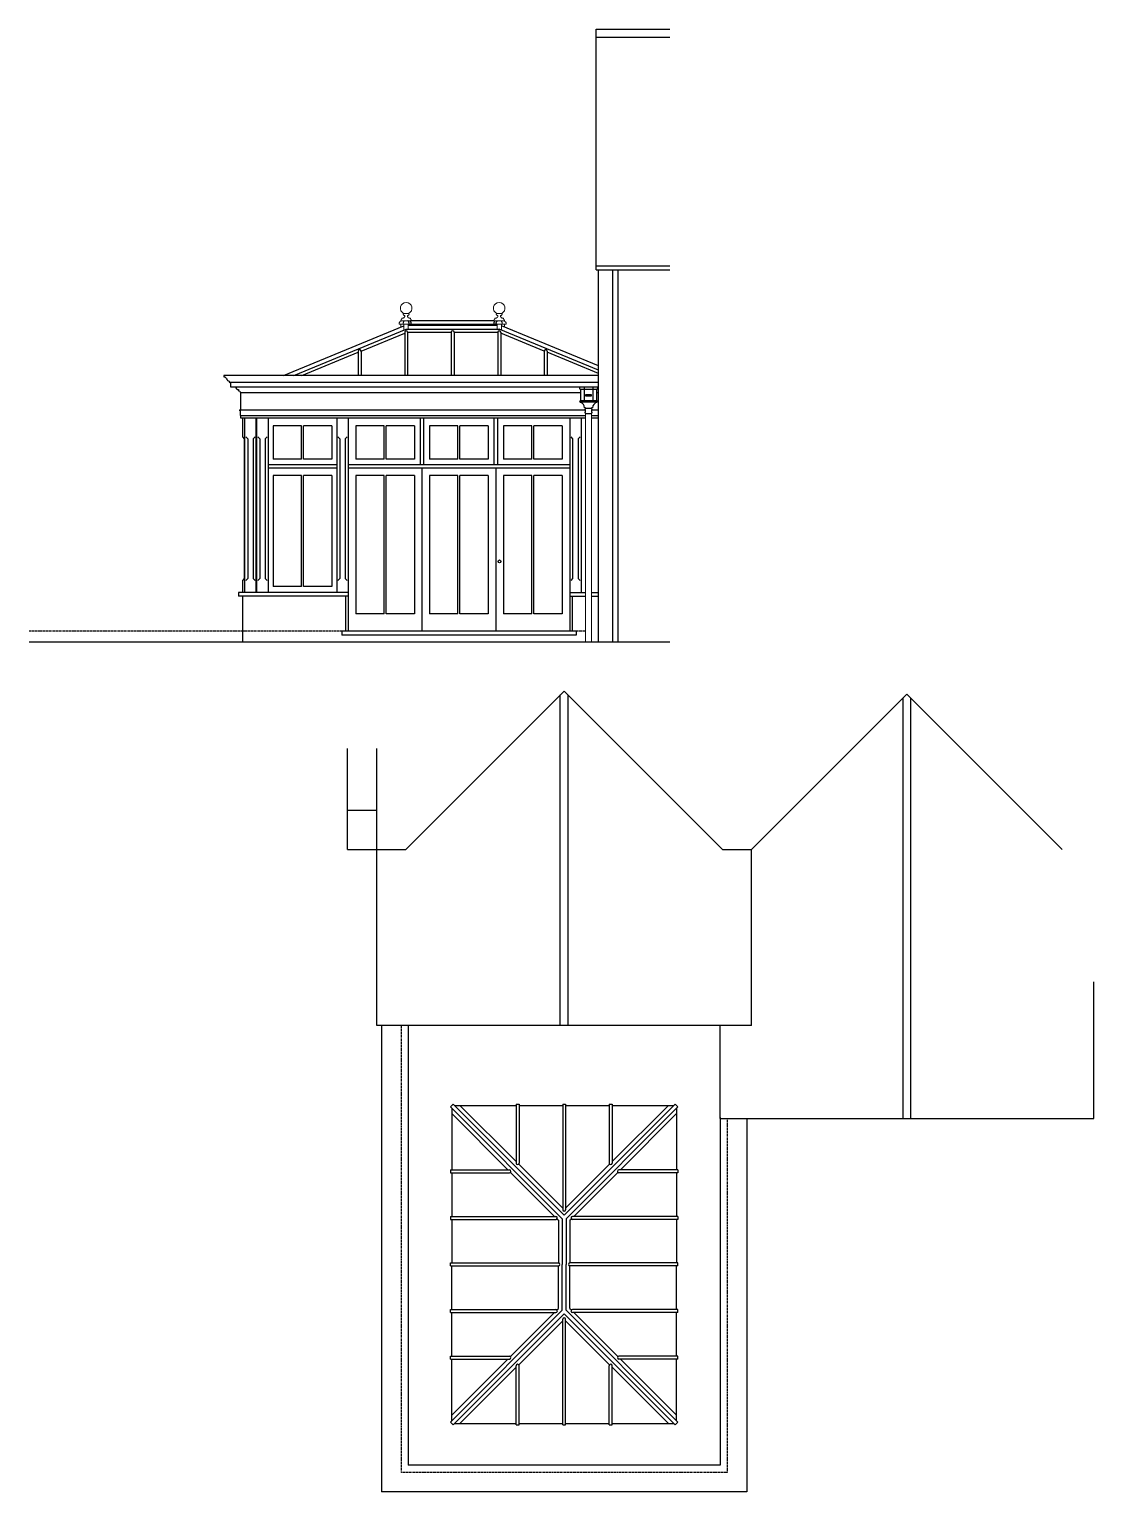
# Model space of a CAD drawing. Header units: millimetres. Extents: x -38686 to 870903, y -23218 to 232707.
# Drawn here: x 51968 to 65696, y -21751 to -2898 of the extents above; entities that cross this region are included whole.
import ezdxf

# ---------------------------------------------------------------- set-up
doc = ezdxf.new("R2010")
doc.units = ezdxf.units.MM
doc.header["$LTSCALE"] = 10
doc.linetypes.add('DASHED', pattern=[19.05, 12.7, -6.35])
for name, color, linetype in [('18 - Ladder Beam', 6, 'Continuous'), ('40 - Detail Outline', 142, 'Continuous'), ('Map', 7, 'Continuous'), ('Orangery', 251, 'Continuous'), ('PDF6_Geometry', 7, 'Continuous')]:
    doc.layers.add(name, color=color, linetype=linetype)

msp = doc.modelspace()

# ---------------------------------------------------------------- linework, layer by layer
at = {"color": 143, "linetype": 'Continuous', "lineweight": 5, "ltscale": 10, "true_color": 0x7aafdf, "transparency": 33554687}
for p, q in [((56795.694, -6562.071), (56860.694, -6562.071)), ((58060.694, -6562.071), (57995.694, -6562.071))]:
    msp.add_line(p, q, dxfattribs=at)
at = {"color": 143, "true_color": 0x7aafdf}
for p, q in [((59065.411, -7506.732), (59065.411, -7529.532)), ((59123.174, -7506.732), (59123.174, -7706.732)), ((59237.647, -7506.732), (59237.647, -7706.732)), ((59295.411, -7506.732), (59295.411, -7529.532)), ((59076.411, -7541.532), (59073.411, -7541.532)), ((59284.411, -7541.532), (59076.411, -7541.532)), ((59076.411, -7541.532), (59076.411, -7686.732)), ((59284.411, -7686.732), (59076.411, -7686.732)), ((59284.411, -7706.732), (59076.411, -7706.732)), ((59284.411, -7541.532), (59284.411, -7686.732)), ((59287.411, -7541.532), (59284.411, -7541.532)), ((59142.311, -7776.732), (59130.411, -7776.732)), ((59230.411, -7776.732), (59218.511, -7776.732))]:
    msp.add_line(p, q, dxfattribs=at)
for points in [[(59223.661, -7796.232), (59223.661, -7787.232, 0.414213562), (59223.161, -7786.732), (59137.661, -7786.732, 0.414213562), (59137.161, -7787.232), (59137.161, -7796.232)], [(59137.161, -7842.732), (59137.161, -7851.732, 0.414213562), (59137.661, -7852.232), (59223.161, -7852.232, 0.414213562), (59223.661, -7851.732), (59223.661, -7842.732)]]:
    msp.add_lwpolyline(points, format="xyb", dxfattribs=at)
for points in [[(59137.161, -7806.232), (59137.161, -7832.732)], [(59142.311, -7786.732), (59142.311, -7776.732)], [(59218.511, -7776.732), (59218.511, -7786.732)], [(59223.661, -7832.732), (59223.661, -7806.232)]]:
    msp.add_lwpolyline(points, dxfattribs=at)
for centre, radius, start, end in [((59057.946, -7543.175), 15.552, 6.0652185, 61.3149165), ((59302.875, -7543.175), 15.552, 118.6850835, 173.9347815), ((59070.689, -7697.185), 5.297, 81.0991638, 175.0933338), ((59070.689, -7696.279), 5.297, 184.9066662, 278.9008362), ((59076.842, -7692.049), 5.335, 94.6394243, 178.9497316), ((59076.842, -7701.414), 5.335, 181.0502684, 265.3605757), ((59047.981, -7784.492), 82.794, 5.3780282, 69.9172131), ((59312.84, -7784.492), 82.794, 110.0827869, 174.6219718), ((59283.979, -7692.049), 5.335, 1.0502684, 85.3605757), ((59283.979, -7701.414), 5.335, 274.6394243, 358.9497316), ((59290.133, -7697.185), 5.297, 4.9066662, 98.9008362), ((59290.133, -7696.279), 5.297, 261.0991638, 355.0933338), ((59137.161, -7801.232), 5, 90, 270), ((59137.161, -7837.732), 5, 90, 270), ((59223.661, -7801.232), 5, 270, 90), ((59223.661, -7837.732), 5, 270, 90)]:
    msp.add_arc(centre, radius, start, end, dxfattribs=at)
at = {"layer": '18 - Ladder Beam', "color": 143, "ltscale": 20, "true_color": 0x7aafdf}
msp.add_lwpolyline([(59216.411, -7630.274), (59144.411, -7630.274), (59144.411, -7608.274), (59216.411, -7608.274)], close=True, dxfattribs=at)
at = {"layer": '40 - Detail Outline', "color": 143, "linetype": 'Continuous', "lineweight": 5, "true_color": 0x7aafdf, "transparency": 33554687}
for p, q in [((56760.694, -6699.071), (56760.694, -6736.962)), ((56800.235, -6699.071), (56800.235, -6774.703)), ((56856.153, -6699.071), (56856.153, -6763.129)), ((58000.235, -6699.071), (58000.235, -6763.129)), ((58056.153, -6699.071), (58056.153, -6774.703)), ((58095.694, -6699.071), (58095.694, -6736.962))]:
    msp.add_line(p, q, dxfattribs=at)
at = {"layer": '40 - Detail Outline', "color": 143, "linetype": 'Continuous', "lineweight": 5, "ltscale": 10, "true_color": 0x7aafdf, "transparency": 33554687}
msp.add_line((56888.772, -6699.067), (57949.444, -6699.071), dxfattribs=at)
at = {"layer": '40 - Detail Outline', "color": 143, "ltscale": 10, "true_color": 0x7aafdf}
for p, q in [((57964.694, -6655.071), (56891.694, -6655.071)), ((54547.194, -7448.732), (59308.194, -7448.732)), ((54562.194, -7506.732), (59308.194, -7506.732)), ((54688.194, -7581.732), (59076.411, -7581.732)), ((59284.411, -7581.732), (59308.194, -7581.732))]:
    msp.add_line(p, q, dxfattribs=at)
at = {"layer": '40 - Detail Outline', "color": 143, "lineweight": 5, "ltscale": 10, "true_color": 0x7aafdf}
for p, q in [((59142.311, -7852.232), (59142.311, -10797.732)), ((59218.511, -7852.232), (59218.511, -10797.732))]:
    msp.add_line(p, q, dxfattribs=at)
at = {"layer": '40 - Detail Outline', "color": 143, "linetype": 'Continuous', "lineweight": 5, "ltscale": 10, "true_color": 0x7aafdf, "transparency": 33554687}
for points in [[(56764.694, -6655.071, -0.414213562), (56760.694, -6651.071, -0.322092217), (56772.194, -6635.071), (56772.194, -6624.071, 0.000000105), (56772.194, -6624.071, 0.067458989), (56787.712, -6621.968, 0.079812445), (56799.771, -6616.456, 0.107118114), (56808.528, -6607.414, 0.139887381), (56811.194, -6598.071, 0.000001589), (56811.194, -6598.071, 0.120011217), (56809.93, -6592.88, 0.104956733), (56806.068, -6588.172, 0.088922687), (56800.554, -6585.178, 0.080166898), (56793.694, -6584.071), (56793.694, -6576.071), (56788.656, -6576.071), (56788.157, -6575.602, -0.292778523), (56795.694, -6562.071, -0.797723237), (56828.194, -6419.479, -0.797723237), (56860.694, -6562.071, -0.292778523), (56868.231, -6575.602), (56867.732, -6576.071), (56862.694, -6576.071), (56862.694, -6584.071, 0.080166898), (56855.834, -6585.178, 0.088922687), (56850.32, -6588.172, 0.104956733), (56846.458, -6592.88, 0.120011217), (56845.194, -6598.071, 0.000001589), (56845.194, -6598.071, 0.139887381), (56847.86, -6607.414, 0.107118114), (56856.617, -6616.456, 0.079812445), (56868.676, -6621.968, 0.067458989), (56884.194, -6624.071, 0.000000105), (56884.194, -6624.071), (56884.194, -6635.071, -0.322092217), (56895.694, -6651.071, -0.414213562), (56891.694, -6655.071)], [(58091.694, -6655.071, 0.414213562), (58095.694, -6651.071, 0.322092217), (58084.194, -6635.071), (58084.194, -6624.071, -0.000000105), (58084.194, -6624.071, -0.067458989), (58068.676, -6621.968, -0.079812445), (58056.617, -6616.456, -0.107118114), (58047.86, -6607.414, -0.139887381), (58045.194, -6598.071, -0.000001589), (58045.194, -6598.071, -0.120011217), (58046.458, -6592.88, -0.104956733), (58050.32, -6588.172, -0.088922687), (58055.834, -6585.178, -0.080166898), (58062.694, -6584.071), (58062.694, -6576.071), (58067.732, -6576.071), (58068.231, -6575.602, 0.292778523), (58060.694, -6562.071, 0.797723237), (58028.194, -6419.479, 0.797723237), (57995.694, -6562.071, 0.292778523), (57988.157, -6575.602), (57988.656, -6576.071), (57993.694, -6576.071), (57993.694, -6584.071, -0.080166898), (58000.554, -6585.178, -0.088922687), (58006.068, -6588.172, -0.104956733), (58009.93, -6592.88, -0.120011217), (58011.194, -6598.071, -0.000001589), (58011.194, -6598.071, -0.139887381), (58008.528, -6607.414, -0.107118114), (57999.771, -6616.456, -0.079812445), (57987.712, -6621.968, -0.067458989), (57972.194, -6624.071, -0.000000105), (57972.194, -6624.071), (57972.194, -6635.071, 0.322092217), (57960.694, -6651.071, 0.414213562), (57964.694, -6655.071)]]:
    msp.add_lwpolyline(points, format="xyb", close=True, dxfattribs=at)
at = {"layer": '40 - Detail Outline', "color": 143, "linetype": 'Continuous', "lineweight": 5, "true_color": 0x7aafdf, "transparency": 33554687}
for points in [[(56828.194, -6655.071), (56773.194, -6655.071), (56764.589, -6655.977, 0.383818949), (56763.694, -6656.972), (56763.694, -6662.095, -0.402186509), (56762.735, -6663.094, 0.344319028), (56736.934, -6685.023, 0.475043803), (56748.384, -6699.071), (56749.444, -6699.071), (56828.194, -6699.071)], [(58028.194, -6655.071), (58083.194, -6655.071), (58091.799, -6655.977, -0.383818949), (58092.694, -6656.972), (58092.694, -6662.095, 0.402186509), (58093.653, -6663.094, -0.344319028), (58119.454, -6685.023, -0.475043803), (58108.004, -6699.071), (58106.944, -6699.071), (58028.194, -6699.071)]]:
    msp.add_lwpolyline(points, format="xyb", dxfattribs=at)
for points in [[(56828.194, -6655.071), (56883.194, -6655.071)], [(56888.724, -6699.071), (56828.194, -6699.071)], [(57948.384, -6699.071), (57949.444, -6699.071), (58028.194, -6699.071)], [(58028.194, -6655.071), (57973.194, -6655.071)]]:
    msp.add_lwpolyline(points, dxfattribs=at)
at = {"layer": '40 - Detail Outline', "color": 143, "ltscale": 10, "true_color": 0x7aafdf}
for points in [[(56762.645, -6833.569), (56762.645, -6833.206)], [(54684.194, -7802.483), (59132.32, -7802.483)], [(54690.194, -7878.732), (59142.311, -7878.732)], [(59218.511, -7878.732), (59308.194, -7878.732)], [(59228.501, -7802.483), (59308.194, -7802.483)]]:
    msp.add_lwpolyline(points, dxfattribs=at)
at = {"layer": '40 - Detail Outline', "color": 143, "linetype": 'Continuous', "true_color": 0x7aafdf}
msp.add_lwpolyline([(54477.194, -7363.732), (54477.194, -7378.732, -0.335124978), (54512.194, -7406.232, 0.269594859), (54547.194, -7433.732), (54547.194, -7448.732, -0.414213562), (54562.194, -7463.732), (54562.194, -7506.732), (54628.194, -7506.732, 0.414213562), (54665.194, -7543.732), (54665.194, -7558.732, -0.414213562), (54688.194, -7581.732), (54698.194, -7581.732)], format="xyb", dxfattribs=at)
at = {"layer": '40 - Detail Outline', "color": 143, "ltscale": 10, "true_color": 0x7aafdf}
msp.add_lwpolyline([(54698.194, -7913.732), (54698.194, -7878.732), (54690.194, -7878.732), (54690.194, -7821.483, 0.414213562), (54684.194, -7815.483), (54684.194, -7802.483), (54698.192, -7798.732), (54698.194, -7581.732)], format="xyb", dxfattribs=at)
at = {"layer": '40 - Detail Outline', "color": 143, "linetype": 'Continuous', "lineweight": 5, "true_color": 0x7aafdf, "transparency": 33554687}
for points in [[(56795.777, -6699.071), (56795.565, -6699.071), (56795.353, -6699.071), (56793.132, -6699.071), (56791.729, -6694.767), (56790.325, -6690.462), (56790.773, -6685.023), (56792.507, -6663.98), (56801.094, -6663.094), (56801.477, -6663.055), (56801.477, -6662.095), (56801.477, -6659.533), (56801.477, -6656.972), (56801.477, -6656.071), (56801.835, -6655.977), (56803.556, -6655.524), (56805.277, -6655.071)], [(58060.611, -6699.071), (58060.823, -6699.071), (58061.035, -6699.071), (58063.256, -6699.071), (58064.659, -6694.767), (58066.063, -6690.462), (58065.615, -6685.023), (58063.881, -6663.98), (58055.294, -6663.094), (58054.911, -6663.055), (58054.911, -6662.095), (58054.911, -6659.533), (58054.911, -6656.972), (58054.911, -6656.071), (58054.553, -6655.977), (58052.832, -6655.524), (58051.111, -6655.071)]]:
    msp.add_rational_spline(points, [1, 1, 1, 0.903262169747, 1, 0.903262169747, 1, 0.788020204157, 1, 0.721534869368, 1, 1, 1, 0.743197411366, 1, 1, 1], degree=2, knots=[0, 0, 0, 1, 1, 1.886968151, 1.886968151, 2.773936301, 2.773936301, 4.100355832, 4.100355832, 5.629915337, 5.629915337, 6.629915337, 6.629915337, 8.095834726, 8.095834726, 9.095834726, 9.095834726, 9.095834726], dxfattribs=at)
at = {"layer": '40 - Detail Outline', "color": 143, "linetype": 'Continuous', "true_color": 0x7aafdf}
for points in [[(56861.08, -6699.077), (56863.301, -6699.077), (56864.704, -6694.772), (56866.108, -6690.467), (56865.66, -6685.028), (56863.926, -6663.985), (56855.339, -6663.1), (56854.956, -6663.06), (56854.956, -6662.101), (56854.956, -6659.539), (56854.956, -6656.977), (56854.956, -6656.077), (56854.598, -6655.983), (56852.877, -6655.53), (56851.156, -6655.077)], [(56888.58, -6699.077), (56890.801, -6699.077), (56892.204, -6694.772), (56893.608, -6690.467), (56893.16, -6685.028), (56891.426, -6663.985), (56882.839, -6663.1), (56882.456, -6663.06), (56882.456, -6662.101), (56882.456, -6659.539), (56882.456, -6656.977), (56882.456, -6656.077), (56882.098, -6655.983), (56880.377, -6655.53), (56878.656, -6655.077)], [(57967.808, -6699.077), (57965.587, -6699.077), (57964.184, -6694.772), (57962.78, -6690.467), (57963.228, -6685.028), (57964.962, -6663.985), (57973.549, -6663.1), (57973.932, -6663.06), (57973.932, -6662.101), (57973.932, -6659.539), (57973.932, -6656.977), (57973.932, -6656.077), (57974.29, -6655.983), (57976.011, -6655.53), (57977.732, -6655.077)], [(57995.308, -6699.077), (57993.087, -6699.077), (57991.684, -6694.772), (57990.28, -6690.467), (57990.728, -6685.028), (57992.462, -6663.985), (58001.049, -6663.1), (58001.432, -6663.06), (58001.432, -6662.101), (58001.432, -6659.539), (58001.432, -6656.977), (58001.432, -6656.077), (58001.79, -6655.983), (58003.511, -6655.53), (58005.232, -6655.077)]]:
    msp.add_rational_spline(points, [1, 0.903262169747, 1, 0.903262169747, 1, 0.788020204157, 1, 0.721534869369, 1, 1, 1, 0.743197411372, 1, 1, 1], degree=2, knots=[0, 0, 0, 0.886968151, 0.886968151, 1.773936301, 1.773936301, 3.100355832, 3.100355832, 4.629915337, 4.629915337, 5.629915337, 5.629915337, 7.095834725, 7.095834725, 8.095834725, 8.095834725, 8.095834725], dxfattribs=at)
at = {"layer": 'Map', "color": 143, "ltscale": 10, "true_color": 0x7aafdf, "transparency": 33554559}
for p, q in [((59278.194, -2898.464), (60230.478, -2898.464)), ((59278.194, -2998.464), (60230.478, -2998.464))]:
    msp.add_line(p, q, dxfattribs=at)
at = {"layer": 'Map', "color": 143, "ltscale": 10, "true_color": 0x7aafdf}
for p, q in [((59278.194, -5997.732), (59278.194, -2898.464)), ((59278.194, -5947.732), (60230.478, -5947.732)), ((59278.194, -5997.732), (60230.478, -5997.732)), ((59308.194, -10797.732), (59308.194, -5997.732)), ((59489.194, -5997.732), (59489.194, -10801.326)), ((59559.194, -5997.732), (59559.194, -10801.326)), ((55247.538, -7363.732), (56800.235, -6720.584)), ((55378.194, -7363.732), (56828.194, -6763.122)), ((56828.194, -6763.122), (58028.194, -6763.122)), ((56856.153, -6713.122), (58000.235, -6713.122)), ((59308.194, -7293.315), (58028.194, -6763.122)), ((59308.194, -7239.196), (58056.153, -6720.584)), ((56247.194, -7047.076), (56809.194, -6814.288)), ((56809.194, -6803.122), (56809.194, -7363.732)), ((56847.194, -6803.122), (56847.194, -7363.732)), ((56847.194, -6803.122), (57409.194, -6803.122)), ((57409.194, -6803.122), (57409.194, -7363.732)), ((57447.194, -6803.122), (57447.194, -7363.732)), ((57447.194, -6803.122), (58009.194, -6803.122)), ((58009.194, -6803.122), (58009.194, -7363.732)), ((58047.194, -6803.122), (58047.194, -7363.732)), ((58609.194, -7047.076), (58047.194, -6814.288)), ((55482.719, -7363.732), (56209.194, -7062.816)), ((56209.194, -7047.076), (56209.194, -7363.732)), ((56247.194, -7047.076), (56247.194, -7363.732)), ((58609.194, -7047.076), (58609.194, -7363.732)), ((58647.194, -7047.076), (58647.194, -7363.732)), ((59308.194, -7336.611), (58647.194, -7062.816)), ((59308.194, -7363.732), (54477.194, -7363.732)), ((59142.311, -7913.732), (54698.194, -7913.732)), ((54748.194, -10157.732), (54748.194, -7913.732)), ((55048.194, -7913.732), (55048.194, -10157.732)), ((55934.194, -7913.732), (55934.194, -10157.732)), ((56079.194, -7913.732), (56079.194, -10657.732)), ((57009.694, -7913.732), (57009.694, -8513.732)), ((57053.694, -7913.732), (57053.694, -8513.732)), ((57961.194, -7913.732), (57961.194, -8513.732)), ((58005.194, -7913.732), (58005.194, -8513.732)), ((58938.194, -7913.732), (58938.194, -10657.732)), ((59083.194, -7913.732), (59083.194, -10157.732)), ((59308.194, -7913.732), (59218.511, -7913.732)), ((55113.194, -8008.732), (55113.194, -8438.732)), ((55478.194, -8008.732), (55113.194, -8008.732)), ((55478.194, -8438.732), (55478.194, -8008.732)), ((55869.194, -8008.732), (55504.194, -8008.732)), ((55504.194, -8438.732), (55504.194, -8008.732)), ((55869.194, -8008.732), (55869.194, -8438.732)), ((56544.194, -8008.732), (56179.194, -8008.732)), ((56179.194, -8008.732), (56179.194, -8438.732)), ((56544.194, -8438.732), (56544.194, -8008.732)), ((56935.194, -8008.732), (56570.194, -8008.732)), ((56570.194, -8438.732), (56570.194, -8008.732)), ((56935.194, -8008.732), (56935.194, -8438.732)), ((57493.194, -8008.732), (57128.194, -8008.732)), ((57128.194, -8008.732), (57128.194, -8438.732)), ((57493.194, -8438.732), (57493.194, -8008.732)), ((57884.194, -8008.732), (57519.194, -8008.732)), ((57519.194, -8438.732), (57519.194, -8008.732)), ((57884.194, -8008.732), (57884.194, -8438.732)), ((58447.194, -8008.732), (58082.194, -8008.732)), ((58082.194, -8008.732), (58082.194, -8438.732)), ((58447.194, -8438.732), (58447.194, -8008.732)), ((58838.194, -8008.732), (58473.194, -8008.732)), ((58473.194, -8438.732), (58473.194, -8008.732)), ((58838.194, -8008.732), (58838.194, -8438.732)), ((55478.194, -8438.732), (55113.194, -8438.732)), ((55869.194, -8438.732), (55504.194, -8438.732)), ((56544.194, -8438.732), (56179.194, -8438.732)), ((56935.194, -8438.732), (56570.194, -8438.732)), ((57493.194, -8438.732), (57128.194, -8438.732)), ((57884.194, -8438.732), (57519.194, -8438.732)), ((58447.194, -8438.732), (58082.194, -8438.732)), ((58838.194, -8438.732), (58473.194, -8438.732)), ((55934.194, -8513.732), (55048.194, -8513.732)), ((55934.194, -8557.732), (55048.194, -8557.732)), ((55113.194, -8652.732), (55113.194, -10082.732)), ((55478.194, -8652.732), (55113.194, -8652.732)), ((55478.194, -10082.732), (55478.194, -8652.732)), ((55869.194, -8652.732), (55504.194, -8652.732)), ((55504.194, -10082.732), (55504.194, -8652.732)), ((55869.194, -8652.732), (55869.194, -10082.732)), ((58938.194, -8513.732), (56079.194, -8513.732)), ((58938.194, -8557.732), (56079.194, -8557.732)), ((56544.194, -8652.732), (56179.194, -8652.732)), ((56179.194, -8652.732), (56179.194, -10432.732)), ((56544.194, -10432.732), (56544.194, -8652.732)), ((56935.194, -8652.732), (56570.194, -8652.732)), ((56570.194, -10432.732), (56570.194, -8652.732)), ((56935.194, -8652.732), (56935.194, -10432.732)), ((57031.694, -8557.732), (57031.694, -10657.732)), ((57128.194, -8652.732), (57128.194, -10432.732)), ((57128.194, -8652.732), (57128.194, -10432.732)), ((57493.194, -8652.732), (57128.194, -8652.732)), ((57493.194, -10432.732), (57493.194, -8652.732)), ((57884.194, -8652.732), (57519.194, -8652.732)), ((57519.194, -10432.732), (57519.194, -8652.732)), ((57884.194, -8652.732), (57884.194, -10432.732)), ((57983.194, -8557.732), (57983.194, -10657.732)), ((58082.194, -8652.732), (58082.194, -10432.732)), ((58447.194, -8652.732), (58082.194, -8652.732)), ((58447.194, -10432.732), (58447.194, -8652.732)), ((58838.194, -8652.732), (58473.194, -8652.732)), ((58473.194, -10432.732), (58473.194, -8652.732)), ((58838.194, -8652.732), (58838.194, -10432.732)), ((56079.194, -10157.732), (54668.194, -10157.732)), ((54668.194, -10157.732), (54668.194, -10207.732)), ((55478.194, -10082.732), (55113.194, -10082.732)), ((55869.194, -10082.732), (55504.194, -10082.732)), ((58938.194, -10157.732), (59142.311, -10157.732)), ((59218.511, -10157.732), (59308.194, -10157.732)), ((56079.194, -10207.732), (54668.194, -10207.732)), ((54718.194, -10207.732), (54718.194, -10797.732)), ((56047.194, -10207.732), (56047.194, -10657.732)), ((58938.194, -10207.732), (59142.311, -10207.732)), ((58970.194, -10207.732), (58970.194, -10657.732)), ((59218.511, -10207.732), (59308.194, -10207.732)), ((56544.194, -10432.732), (56179.194, -10432.732)), ((56935.194, -10432.732), (56570.194, -10432.732)), ((57493.194, -10432.732), (57128.194, -10432.732)), ((57884.194, -10432.732), (57519.194, -10432.732)), ((58447.194, -10432.732), (58082.194, -10432.732)), ((58838.194, -10432.732), (58473.194, -10432.732)), ((59020.194, -10657.732), (55997.194, -10657.732)), ((55997.194, -10657.732), (55997.194, -10707.732)), ((59020.194, -10707.732), (55997.194, -10707.732)), ((59020.194, -10657.732), (59020.194, -10707.732)), ((60230.478, -10797.732), (51967.524, -10797.732)), ((56823.899, -13470.8), (58865.899, -11428.8)), ((58815.899, -15740.8), (58815.899, -11478.8)), ((60907.899, -13470.8), (58865.899, -11428.8)), ((58915.899, -15740.8), (58915.899, -11478.8)), ((61282.899, -13470.8), (63285.899, -11467.8)), ((65288.899, -13470.8), (63285.899, -11467.8)), ((63235.899, -16940.8), (63235.899, -11517.8)), ((63335.899, -16940.8), (63335.899, -11517.8)), ((56073.899, -13470.8), (56073.899, -12168.912)), ((56448.899, -15740.8), (56448.899, -12168.912)), ((56073.899, -12963.8), (56448.899, -12963.8)), ((56073.899, -13470.8), (56448.899, -13470.8)), ((56448.899, -13470.8), (56823.899, -13470.8)), ((60907.899, -13470.8), (61282.899, -13470.8)), ((61282.899, -15740.8), (61282.899, -13470.8)), ((65695.899, -16940.8), (65695.899, -15176.943)), ((61282.899, -15740.8), (56448.899, -15740.8)), ((56511.899, -15740.8), (56511.899, -21750.8)), ((56855.899, -15740.8), (56855.899, -21406.8)), ((60875.899, -16940.8), (60875.899, -15740.8)), ((57398.221, -16788.477), (57433.576, -16753.122)), ((57433.576, -16753.122), (58865.899, -18185.444)), ((57451.254, -16770.8), (58246.899, -16770.8)), ((57521.965, -16770.8), (58246.899, -17495.734)), ((58246.899, -16753.122), (58246.899, -17514.734)), ((58246.899, -16753.122), (58284.899, -16753.122)), ((58284.899, -16753.122), (58284.899, -17514.734)), ((58284.899, -16770.8), (58846.899, -16770.8)), ((58846.899, -16753.122), (58884.899, -16753.122)), ((58846.899, -16753.122), (58846.899, -18114.734)), ((58865.899, -18185.444), (60298.221, -16753.122)), ((58884.899, -16753.122), (58884.899, -18114.734)), ((58884.899, -16770.8), (59446.899, -16770.8)), ((59446.899, -16753.122), (59484.899, -16753.122)), ((59446.899, -16753.122), (59446.899, -17514.734)), ((59484.899, -16753.122), (59484.899, -17514.734)), ((59484.899, -16770.8), (60280.543, -16770.8)), ((59484.899, -17495.734), (60209.833, -16770.8)), ((60298.221, -16753.122), (60333.576, -16788.477)), ((57398.221, -16788.477), (58840.899, -18231.155)), ((57415.899, -16806.155), (57415.899, -17601.8)), ((57415.899, -16876.866), (58140.833, -17601.8)), ((58890.899, -18231.155), (60333.576, -16788.477)), ((59590.965, -17601.8), (60315.899, -16876.866)), ((60315.899, -16806.155), (60315.899, -17601.8)), ((60875.899, -16924.8), (60875.899, -21406.8)), ((60875.899, -16940.8), (65695.899, -16940.8)), ((61219.899, -16940.8), (61219.899, -21750.8)), ((58279.334, -17528.169), (58846.899, -18095.734)), ((58884.899, -18095.734), (59452.464, -17528.169)), ((57398.221, -17601.8), (58159.833, -17601.8)), ((57398.221, -17601.8), (57398.221, -17639.8)), ((57398.221, -17639.8), (58159.833, -17639.8)), ((57415.899, -17639.8), (57415.899, -18201.8)), ((58173.268, -17634.235), (58740.833, -18201.8)), ((58990.965, -18201.8), (59558.53, -17634.235)), ((60333.576, -17601.8), (59571.965, -17601.8)), ((60333.576, -17639.8), (59571.965, -17639.8)), ((60315.899, -17639.8), (60315.899, -18201.8)), ((60333.576, -17601.8), (60333.576, -17639.8)), ((57398.221, -18201.8), (57398.221, -18239.8)), ((57398.221, -18201.8), (58759.833, -18201.8)), ((57398.221, -18239.8), (58759.833, -18239.8)), ((57415.899, -18239.8), (57415.899, -18801.8)), ((58773.268, -18234.235), (58790.899, -18251.866)), ((58790.899, -18251.866), (58790.899, -18801.8)), ((58840.899, -18231.155), (58840.899, -18820.8)), ((58890.899, -18231.155), (58890.899, -18820.8)), ((58940.899, -18251.866), (58958.53, -18234.235)), ((58940.899, -18251.866), (58940.899, -18801.8)), ((60333.576, -18201.8), (58971.965, -18201.8)), ((60333.576, -18239.8), (58971.965, -18239.8)), ((60315.899, -18239.8), (60315.899, -18801.8)), ((60333.576, -18201.8), (60333.576, -18239.8)), ((57398.221, -18839.8), (57398.221, -18801.8)), ((57398.221, -18801.8), (58790.899, -18801.8)), ((57398.221, -18839.8), (58790.899, -18839.8)), ((57415.899, -19401.8), (57415.899, -18839.8)), ((58790.899, -19389.734), (58790.899, -18839.8)), ((58840.899, -19410.444), (58840.899, -18820.8)), ((58890.899, -19410.444), (58890.899, -18820.8)), ((60333.576, -18801.8), (58940.899, -18801.8)), ((58940.899, -19389.734), (58940.899, -18839.8)), ((60333.576, -18839.8), (58940.899, -18839.8)), ((60315.899, -19401.8), (60315.899, -18839.8)), ((60333.576, -18839.8), (60333.576, -18801.8)), ((57398.221, -19439.8), (57398.221, -19401.8)), ((57398.221, -19401.8), (58759.833, -19401.8)), ((57398.221, -20853.122), (58840.899, -19410.444)), ((58773.268, -19407.365), (58790.899, -19389.734)), ((58890.899, -19410.444), (60333.576, -20853.122)), ((58940.899, -19389.734), (58958.53, -19407.365)), ((60333.576, -19401.8), (58971.965, -19401.8)), ((60333.576, -19439.8), (60333.576, -19401.8)), ((57398.221, -19439.8), (58759.833, -19439.8)), ((57415.899, -20001.8), (57415.899, -19439.8)), ((57433.576, -20888.477), (58865.899, -19456.155)), ((58173.268, -20007.365), (58740.833, -19439.8)), ((58279.334, -20113.431), (58846.899, -19545.866)), ((58846.899, -20888.477), (58846.899, -19526.866)), ((58865.899, -19456.155), (60298.221, -20888.477)), ((58884.899, -20888.477), (58884.899, -19526.866)), ((58884.899, -19545.866), (59452.464, -20113.431)), ((60333.576, -19439.8), (58971.965, -19439.8)), ((58990.965, -19439.8), (59558.53, -20007.365)), ((60315.899, -20001.8), (60315.899, -19439.8)), ((57398.221, -20001.8), (58159.833, -20001.8)), ((57398.221, -20039.8), (57398.221, -20001.8)), ((57398.221, -20039.8), (58159.833, -20039.8)), ((57415.899, -20835.444), (57415.899, -20039.8)), ((57415.899, -20764.734), (58140.833, -20039.8)), ((57521.965, -20870.8), (58246.899, -20145.866)), ((58246.899, -20888.477), (58246.899, -20126.866)), ((58284.899, -20888.477), (58284.899, -20126.866)), ((59446.899, -20888.477), (59446.899, -20126.866)), ((59484.899, -20888.477), (59484.899, -20126.866)), ((59484.899, -20145.866), (60209.833, -20870.8)), ((60333.576, -20001.8), (59571.965, -20001.8)), ((60333.576, -20039.8), (59571.965, -20039.8)), ((59590.965, -20039.8), (60315.899, -20764.734)), ((60315.899, -20835.444), (60315.899, -20039.8)), ((60333.576, -20039.8), (60333.576, -20001.8)), ((57398.221, -20853.122), (57433.576, -20888.477)), ((57451.254, -20870.8), (58246.899, -20870.8)), ((58246.899, -20888.477), (58284.899, -20888.477)), ((58284.899, -20870.8), (58846.899, -20870.8)), ((58846.899, -20888.477), (58884.899, -20888.477)), ((58884.899, -20870.8), (59446.899, -20870.8)), ((59446.899, -20888.477), (59484.899, -20888.477)), ((59484.899, -20870.8), (60280.543, -20870.8)), ((60298.221, -20888.477), (60333.576, -20853.122)), ((60875.899, -21406.8), (56855.899, -21406.8)), ((61219.899, -21750.8), (56511.899, -21750.8))]:
    msp.add_line(p, q, dxfattribs=at)
at = {"layer": 'Map', "color": 143, "linetype": 'DASHED', "ltscale": 0.1, "true_color": 0x7aafdf}
for p, q in [((59142.311, -10657.732), (51967.524, -10657.732)), ((56761.899, -15740.8), (56761.899, -21500.8)), ((60969.899, -16940.8), (60969.899, -21500.8)), ((60969.899, -21500.8), (56761.899, -21500.8))]:
    msp.add_line(p, q, dxfattribs=at)
at = {"layer": 'Map', "color": 143, "ltscale": 10, "true_color": 0x7aafdf}
msp.add_circle((58032.694, -9757.732), 18.636, dxfattribs=at)
for centre, start, end in [((56828.194, -6803.122), 0, 180), ((57428.194, -6803.122), 0, 180), ((58028.194, -6803.122), 0, 180), ((56228.194, -7047.076), 0, 180), ((58628.194, -7047.076), 0, 180), ((58265.899, -17514.734), 180, 0), ((59465.899, -17514.734), 180, 0), ((58159.833, -17620.8), 270, 90), ((59571.965, -17620.8), 90, 270), ((58759.833, -18220.8), 270, 90), ((58865.899, -18114.734), 180, 0), ((58971.965, -18220.8), 90, 270), ((58790.899, -18820.8), 270, 90), ((58940.899, -18820.8), 90, 270), ((58759.833, -19420.8), 270, 90), ((58971.965, -19420.8), 90, 270), ((58865.899, -19526.866), 0, 180), ((58159.833, -20020.8), 270, 90), ((58265.899, -20126.866), 0, 180), ((59465.899, -20126.866), 0, 180), ((59571.965, -20020.8), 90, 270)]:
    msp.add_arc(centre, 19, start, end, dxfattribs=at)
at = {"layer": 'Orangery', "color": 143, "linetype": 'Continuous', "ltscale": 2, "true_color": 0x7aafdf}
for p, q in [((54893.194, -10157.732), (54893.194, -7913.732)), ((54903.194, -10157.732), (54903.194, -7913.732))]:
    msp.add_line(p, q, dxfattribs=at)
at = {"layer": 'Orangery', "color": 143, "ltscale": 10, "true_color": 0x7aafdf, "transparency": 33554585}
for points in [[(54718.194, -7913.732), (54718.194, -8153.387)], [(54718.194, -10002.93), (54718.194, -10157.732)]]:
    msp.add_lwpolyline(points, dxfattribs=at)
at = {"layer": 'Orangery', "color": 143, "ltscale": 10, "true_color": 0x7aafdf, "transparency": 33554636}
for points in [[(54718.194, -8153.387), (54737.664, -8178.387), (54737.664, -9977.93), (54718.194, -10002.93)], [(54760.675, -8153.387), (54785.675, -8178.387), (54785.675, -9977.93), (54760.675, -10002.93)], [(54880.713, -8153.387), (54855.713, -8178.387), (54855.713, -9977.93), (54880.713, -10002.93)], [(54915.675, -8153.387), (54940.675, -8178.387), (54940.675, -9977.93), (54915.675, -10002.93)], [(55035.713, -8153.387), (55010.713, -8178.387), (55010.713, -9977.93), (55035.713, -10002.93)], [(55946.675, -8153.387), (55971.675, -8178.387), (55971.675, -9977.93), (55946.675, -10002.93)], [(56066.713, -8153.387), (56041.713, -8178.387), (56041.713, -9977.93), (56066.713, -10002.93)], [(58950.675, -8153.387), (58975.675, -8178.387), (58975.675, -9977.93), (58950.675, -10002.93)], [(59070.713, -8153.387), (59045.713, -8178.387), (59045.713, -9977.93), (59070.713, -10002.93)]]:
    msp.add_lwpolyline(points, dxfattribs=at)
at = {"layer": 'PDF6_Geometry', "color": 143, "linetype": 'Continuous', "lineweight": 5, "true_color": 0x7aafdf, "transparency": 33554687}
for points in [[(56771.056, -6655.071), (56771.056, -6655.296)], [(58085.332, -6655.071), (58085.332, -6655.296)]]:
    msp.add_lwpolyline(points, dxfattribs=at)

doc.saveas('drawing.dxf')
